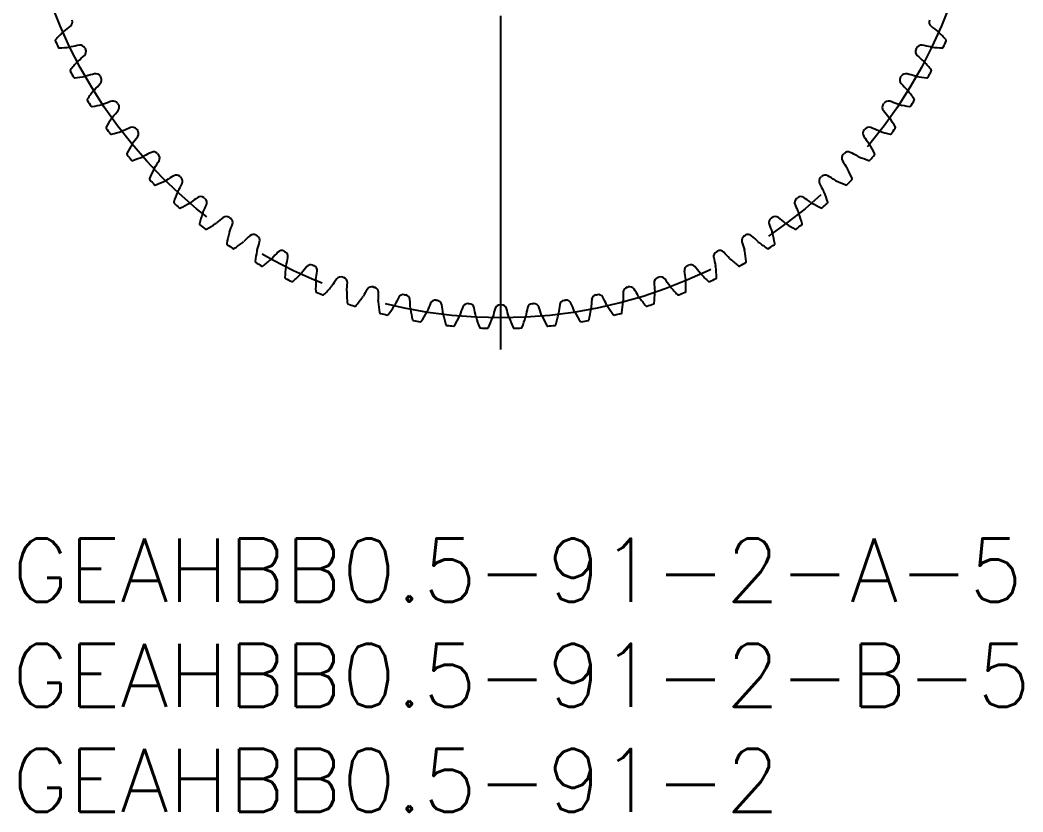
# Model space of a CAD drawing. Extents: x -1 to 96.5, y -13 to 71.5.
# Drawn here: x 0.39 to 48.09, y -13 to 24.67 of the extents above; entities that cross this region are included whole.
import ezdxf

# ---------------------------------------------------------------- set-up
doc = ezdxf.new("R2010")
doc.units = 0
doc.header["$LTSCALE"] = 0.5
doc.linetypes.add('CENTER', pattern=[50.8, 31.75, -6.35, 6.35, -6.35])
for name, color, linetype in [('MSM_CENTER', 1, 'CENTER'), ('MSM_CONTINUOUS', 7, 'CONTINUOUS'), ('MSM_PART_NUMBER', 7, 'CONTINUOUS')]:
    doc.layers.add(name, color=color, linetype=linetype)
doc.styles.get("Standard").update_dxf_attribs({"font": 'txt.shx', "height": 3, "bigfont": 'bigfont.shx'})

# ---------------------------------------------------------------- blocks, each defined once
blk = doc.blocks.new('*U2')
at = {"layer": 'MSM_PART_NUMBER'}
blk.add_text('GEAHBB0.5-91-2-A-5', height=3, dxfattribs=at).set_placement((0, -3))
blk = doc.blocks.new('*U3')
at = {"layer": 'MSM_PART_NUMBER'}
blk.add_text('GEAHBB0.5-91-2-B-5', height=3, dxfattribs=at).set_placement((0, -8))
blk = doc.blocks.new('*U4')
at = {"layer": 'MSM_PART_NUMBER'}
blk.add_text('GEAHBB0.5-91-2', height=3, dxfattribs=at).set_placement((0, -13))

msp = doc.modelspace()

# ---------------------------------------------------------------- linework, layer by layer
at = {"layer": 'MSM_CENTER'}
msp.add_line((23.25, 9), (23.25, 57.5), dxfattribs=at)
msp.add_circle((23.25, 33.25), 22.75, dxfattribs=at)
at = {"layer": 'MSM_CONTINUOUS'}
for centre, radius, start, end in [((-1.683, 29.765), 7, 306.3535, 309.6866), ((2.627, 24.57), 0.25, 309.6866, 22.8246), ((43.873, 24.57), 0.25, 157.1754, 230.3134), ((48.183, 29.765), 7, 230.3134, 233.6465), ((7.667, 18.613), 7.583, 133.7363, 137.5564), ((2.712, 23.792), 0.415, 126.2633, 133.7363), ((43.788, 23.792), 0.415, 46.2637, 53.7367), ((38.833, 18.613), 7.583, 42.4436, 46.2637), ((2.108, 23.697), 0.05, 137.5564, 204.3152), ((23.25, 33.25), 23.25, 204.3151, 205.1354), ((2.247, 23.396), 0.05, 205.1354, 271.8941), ((1.998, 30.925), 7.583, 271.8941, 275.7143), ((2.712, 23.792), 0.415, 275.7143, 283.1873), ((4.393, 16.57), 7, 99.764, 103.097), ((3.248, 23.222), 0.25, 26.6259, 99.7639), ((43.252, 23.222), 0.25, 80.2361, 153.3741), ((42.107, 16.57), 7, 76.903, 80.236), ((43.788, 23.792), 0.415, 256.8127, 264.2857), ((44.502, 30.925), 7.583, 264.2857, 268.1059), ((44.253, 23.396), 0.05, 268.1059, 334.8645), ((23.25, 33.25), 23.25, 334.8646, 335.6849), ((44.392, 23.697), 0.05, 335.6845, 42.4436), ((-1.384, 28.053), 7, 310.3096, 313.6426), ((3.275, 23.168), 0.25, 313.6426, 26.7807), ((23.25, 33.25), 22.125, 206.6259, 206.7807), ((43.225, 23.168), 0.25, 153.2193, 226.3573), ((23.25, 33.25), 22.125, 333.2193, 333.3741), ((47.884, 28.053), 7, 226.3574, 229.6904), ((8.714, 17.573), 7.583, 137.6923, 141.5125), ((3.413, 22.398), 0.415, 130.2193, 137.6923), ((43.087, 22.398), 0.415, 42.3077, 49.7807), ((37.786, 17.573), 7.583, 38.4875, 42.3077), ((2.817, 22.261), 0.05, 141.5125, 208.2712), ((23.25, 33.25), 23.25, 208.2711, 209.0915), ((2.977, 21.97), 0.05, 209.0915, 275.8502), ((2.209, 29.464), 7.583, 275.8501, 279.6703), ((3.413, 22.398), 0.415, 279.6703, 287.1433), ((5.588, 15.309), 7, 103.72, 107.0531), ((3.987, 21.866), 0.25, 30.582, 103.72), ((23.25, 33.25), 22.125, 210.582, 210.7367), ((4.018, 21.814), 0.25, 317.5987, 30.7367), ((42.482, 21.814), 0.25, 149.2633, 222.4013), ((23.25, 33.25), 22.125, 329.2633, 329.418), ((42.513, 21.866), 0.25, 76.28, 149.418), ((40.912, 15.309), 7, 72.9469, 76.28), ((43.087, 22.398), 0.415, 252.8567, 260.3297), ((44.291, 29.464), 7.583, 260.3297, 264.1499), ((43.523, 21.97), 0.05, 264.1499, 330.9084), ((23.25, 33.25), 23.25, 330.9085, 331.7289), ((43.683, 22.261), 0.05, 331.7285, 38.4876), ((-0.966, 26.366), 7, 314.2656, 317.5987), ((47.466, 26.366), 7, 222.4013, 225.7344), ((9.83, 16.608), 7.583, 141.6484, 145.4685), ((4.209, 21.055), 0.415, 134.1753, 141.6483), ((42.291, 21.055), 0.415, 38.3517, 45.8247), ((36.67, 16.608), 7.583, 34.5315, 38.3516), ((3.624, 20.878), 0.05, 145.4687, 212.2273), ((23.25, 33.25), 23.25, 212.2272, 213.0475), ((3.803, 20.598), 0.05, 213.0479, 279.8062), ((2.52, 28.022), 7.583, 279.8062, 283.6264), ((4.209, 21.055), 0.415, 283.6264, 291.0994), ((6.868, 14.133), 7, 107.6761, 111.0091), ((4.819, 20.564), 0.25, 34.538, 107.676), ((23.25, 33.25), 22.125, 214.538, 214.6928), ((4.853, 20.515), 0.25, 321.5547, 34.6928), ((41.647, 20.515), 0.25, 145.3072, 218.4453), ((23.25, 33.25), 22.125, 325.3072, 325.462), ((41.681, 20.564), 0.25, 72.324, 145.462), ((39.632, 14.133), 7, 68.9909, 72.3239), ((42.291, 21.055), 0.415, 248.9006, 256.3736), ((43.98, 28.022), 7.583, 256.3736, 260.1938), ((42.697, 20.598), 0.05, 260.1938, 326.9524), ((23.25, 33.25), 23.25, 326.9525, 327.7728), ((42.876, 20.878), 0.05, 327.7724, 34.5315), ((5.096, 19.771), 0.415, 138.1314, 145.6044), ((-0.434, 24.712), 7, 318.2216, 321.5547), ((46.934, 24.712), 7, 218.4453, 221.7784), ((41.404, 19.771), 0.415, 34.3956, 41.8686), ((4.525, 19.553), 0.05, 149.4246, 216.1833), ((11.01, 15.721), 7.583, 145.6044, 149.4246), ((5.738, 19.323), 0.25, 38.494, 111.6321), ((40.762, 19.323), 0.25, 68.3679, 141.506), ((35.49, 15.721), 7.583, 30.5754, 34.3956), ((41.975, 19.553), 0.05, 323.8168, 30.5755), ((23.25, 33.25), 23.25, 216.1832, 217.0036), ((4.723, 19.287), 0.05, 217.004, 283.7623), ((2.93, 26.604), 7.583, 283.7622, 287.5824), ((5.096, 19.771), 0.415, 287.5824, 295.0554), ((8.226, 13.048), 7, 111.6321, 114.9652), ((0.212, 23.098), 7, 322.1777, 325.5108), ((23.25, 33.25), 22.125, 218.494, 218.6488), ((5.775, 19.276), 0.25, 325.5108, 38.6488), ((40.725, 19.276), 0.25, 141.3512, 214.4892), ((46.288, 23.098), 7, 214.4892, 217.8223), ((23.25, 33.25), 22.125, 321.3512, 321.506), ((38.274, 13.048), 7, 65.0348, 68.3679), ((41.404, 19.771), 0.415, 244.9446, 252.4176), ((43.57, 26.604), 7.583, 252.4176, 256.2378), ((41.777, 19.287), 0.05, 256.2378, 322.9963), ((23.25, 33.25), 23.25, 322.9964, 323.8168), ((12.249, 14.919), 7.583, 149.5604, 153.3806), ((6.069, 18.55), 0.415, 142.0874, 149.5604), ((40.431, 18.55), 0.415, 30.4396, 37.9126), ((34.251, 14.919), 7.583, 26.6194, 30.4396), ((5.514, 18.294), 0.05, 153.3806, 220.1394), ((23.25, 33.25), 23.25, 220.1393, 220.9596), ((3.437, 25.218), 7.583, 287.7183, 291.5385), ((6.069, 18.55), 0.415, 291.5385, 299.0115), ((9.656, 12.06), 7, 115.5882, 118.9212), ((6.74, 18.148), 0.25, 42.4501, 115.5882), ((23.25, 33.25), 22.125, 222.4501, 222.6049), ((6.781, 18.104), 0.25, 329.4668, 42.6049), ((39.719, 18.104), 0.25, 137.3951, 210.5332), ((23.25, 33.25), 22.125, 317.3951, 317.5499), ((39.76, 18.148), 0.25, 64.4119, 137.5499), ((36.844, 12.06), 7, 61.0788, 64.4118), ((40.431, 18.55), 0.415, 240.9885, 248.4615), ((43.063, 25.218), 7.583, 248.4615, 252.2817), ((23.25, 33.25), 23.25, 319.0404, 319.8607), ((40.986, 18.294), 0.05, 319.8607, 26.6194), ((5.73, 18.042), 0.05, 220.96, 287.7183), ((0.967, 21.533), 7, 326.1337, 329.4668), ((45.533, 21.533), 7, 210.5332, 213.8663), ((40.77, 18.042), 0.05, 252.2817, 319.0403), ((13.54, 14.203), 7.583, 153.5165, 157.3367), ((7.124, 17.4), 0.415, 146.0435, 153.5165), ((11.15, 11.173), 7, 119.5442, 122.8773), ((7.821, 17.045), 0.25, 46.4061, 119.5442), ((23.25, 33.25), 22.125, 226.4061, 226.5609), ((7.865, 17.003), 0.25, 333.4229, 46.5609), ((38.635, 17.003), 0.25, 133.4391, 206.5771), ((23.25, 33.25), 22.125, 313.4391, 313.5939), ((38.679, 17.045), 0.25, 60.4558, 133.5939), ((35.35, 11.173), 7, 57.1227, 60.4558), ((39.376, 17.4), 0.415, 26.4835, 33.9565), ((32.96, 14.203), 7.583, 22.6633, 26.4835), ((6.588, 17.106), 0.05, 157.3367, 224.0954), ((23.25, 33.25), 23.25, 224.0953, 224.9157), ((6.821, 16.869), 0.05, 224.9161, 291.6744), ((4.039, 23.87), 7.583, 291.6743, 295.4945), ((7.124, 17.4), 0.415, 295.4945, 302.9675), ((1.829, 20.023), 7, 330.0898, 333.4228), ((44.671, 20.023), 7, 206.5772, 209.9102), ((39.376, 17.4), 0.415, 237.0325, 244.5055), ((42.461, 23.87), 7.583, 244.5055, 248.3257), ((39.679, 16.869), 0.05, 248.3257, 315.0842), ((23.25, 33.25), 23.25, 315.0843, 315.9047), ((39.912, 17.106), 0.05, 315.9047, 22.6634), ((14.877, 13.579), 7.583, 157.4725, 161.2927), ((8.256, 16.325), 0.415, 149.9995, 157.4725), ((12.702, 10.39), 7, 123.5002, 126.8333), ((8.976, 16.019), 0.25, 50.3622, 123.5002), ((37.524, 16.019), 0.25, 56.4998, 129.6378), ((33.798, 10.39), 7, 53.1667, 56.4998), ((38.244, 16.325), 0.415, 22.5275, 30.0005), ((31.623, 13.579), 7.583, 18.7073, 22.5275), ((7.742, 15.995), 0.05, 161.2927, 228.0514), ((23.25, 33.25), 23.25, 228.0514, 228.8717), ((4.732, 22.567), 7.583, 295.6304, 299.4505), ((8.256, 16.325), 0.415, 299.4505, 306.9236), ((2.792, 18.577), 7, 334.0458, 337.3789), ((23.25, 33.25), 22.125, 230.3622, 230.5169), ((9.023, 15.981), 0.25, 337.3789, 50.5169), ((37.477, 15.981), 0.25, 129.4831, 202.6211), ((43.708, 18.577), 7, 202.6211, 205.9542), ((23.25, 33.25), 22.125, 309.4831, 309.6378), ((38.244, 16.325), 0.415, 233.0764, 240.5494), ((41.768, 22.567), 7.583, 240.5494, 244.3696), ((23.25, 33.25), 23.25, 311.1283, 311.9486), ((38.758, 15.995), 0.05, 311.9486, 18.7073), ((7.99, 15.775), 0.05, 228.8717, 295.6304), ((16.254, 13.048), 7.583, 161.4286, 165.2488), ((9.459, 15.331), 0.415, 153.9556, 161.4286), ((14.304, 9.717), 7, 127.4563, 130.7893), ((10.199, 15.075), 0.25, 54.3182, 127.4563), ((23.25, 33.25), 22.125, 234.3182, 234.473), ((23.25, 33.25), 22.125, 305.527, 305.6818), ((36.301, 15.075), 0.25, 52.5437, 125.6818), ((32.196, 9.717), 7, 49.2107, 52.5437), ((37.041, 15.331), 0.415, 18.5714, 26.0444), ((30.246, 13.048), 7.583, 14.7512, 18.5714), ((38.51, 15.775), 0.05, 244.3696, 311.1282), ((8.969, 14.966), 0.05, 165.2488, 232.0075), ((23.25, 33.25), 23.25, 232.0074, 232.8278), ((5.513, 21.315), 7.583, 299.5864, 303.4066), ((9.459, 15.331), 0.415, 303.4066, 310.8796), ((3.853, 17.201), 7, 338.0019, 341.3349), ((10.248, 15.04), 0.25, 341.3349, 54.473), ((36.252, 15.04), 0.25, 125.527, 198.665), ((42.647, 17.201), 7, 198.6651, 201.9981), ((37.041, 15.331), 0.415, 229.1204, 236.5934), ((40.987, 21.315), 7.583, 236.5934, 240.4136), ((23.25, 33.25), 23.25, 307.1722, 307.9926), ((37.531, 14.966), 0.05, 307.9926, 14.7513), ((9.232, 14.764), 0.05, 232.8278, 299.5865), ((17.664, 12.614), 7.583, 165.3846, 169.2048), ((10.728, 14.422), 0.415, 157.9116, 165.3846), ((15.949, 9.156), 7, 131.4123, 134.7454), ((11.484, 14.218), 0.25, 58.2743, 131.4123), ((23.25, 33.25), 22.125, 238.2743, 238.429), ((11.535, 14.187), 0.25, 345.291, 58.429), ((34.965, 14.187), 0.25, 121.571, 194.709), ((23.25, 33.25), 22.125, 301.571, 301.7257), ((35.016, 14.218), 0.25, 48.5877, 121.7257), ((30.551, 9.156), 7, 45.2546, 48.5877), ((35.772, 14.422), 0.415, 14.6154, 22.0884), ((28.836, 12.614), 7.583, 10.7952, 14.6154), ((37.268, 14.764), 0.05, 240.4136, 307.1721), ((10.264, 14.025), 0.05, 169.2048, 235.9635), ((23.25, 33.25), 23.25, 235.9635, 236.7838), ((6.378, 20.12), 7.583, 303.5425, 307.3626), ((10.728, 14.422), 0.415, 307.3627, 314.8356), ((5.007, 15.901), 7, 341.9579, 345.291), ((41.493, 15.901), 7, 194.709, 198.0421), ((35.772, 14.422), 0.415, 225.1644, 232.6373), ((40.122, 20.12), 7.583, 232.6374, 236.4575), ((23.25, 33.25), 23.25, 303.2162, 304.0365), ((36.236, 14.025), 0.05, 304.0365, 10.7953), ((10.541, 13.841), 0.05, 236.7838, 303.5425), ((19.102, 12.277), 7.583, 169.3407, 173.1608), ((12.057, 13.603), 0.415, 161.8677, 169.3406), ((17.629, 8.71), 7, 135.3684, 138.7014), ((12.825, 13.452), 0.25, 62.2303, 135.3683), ((23.25, 33.25), 22.125, 242.2303, 242.3851), ((12.879, 13.424), 0.25, 349.247, 62.3851), ((6.247, 14.683), 7, 345.914, 349.247), ((33.621, 13.424), 0.25, 117.6149, 190.753), ((40.253, 14.683), 7, 190.753, 194.086), ((23.25, 33.25), 22.125, 297.6149, 297.7697), ((33.675, 13.452), 0.25, 44.6317, 117.7697), ((28.871, 8.71), 7, 41.2986, 44.6316), ((34.443, 13.603), 0.415, 10.6594, 18.1323), ((27.398, 12.277), 7.583, 6.8392, 10.6593), ((35.959, 13.841), 0.05, 236.4575, 303.2163), ((11.622, 13.175), 0.05, 173.1608, 239.9196), ((23.25, 33.25), 23.25, 239.9195, 240.7398), ((11.91, 13.01), 0.05, 240.7398, 307.4985), ((7.325, 18.987), 7.583, 307.4985, 311.3187), ((12.057, 13.603), 0.415, 311.3187, 318.7917), ((20.558, 12.041), 7.583, 173.2967, 177.1169), ((13.439, 12.878), 0.415, 165.8237, 173.2967), ((19.335, 8.38), 7, 139.3244, 142.6575), ((14.216, 12.78), 0.25, 66.1863, 139.3244), ((23.25, 33.25), 22.125, 246.1863, 246.3411), ((14.271, 12.756), 0.25, 353.2031, 66.3411), ((32.229, 12.756), 0.25, 113.6589, 186.7969), ((23.25, 33.25), 22.125, 293.6589, 293.8137), ((32.284, 12.78), 0.25, 40.6756, 113.8137), ((27.165, 8.38), 7, 37.3425, 40.6756), ((33.061, 12.878), 0.415, 6.7033, 14.1763), ((25.942, 12.041), 7.583, 2.8831, 6.7033), ((34.443, 13.603), 0.415, 221.2083, 228.6813), ((39.175, 18.987), 7.583, 228.6813, 232.5015), ((34.59, 13.01), 0.05, 232.5015, 299.2603), ((23.25, 33.25), 23.25, 299.2602, 300.0805), ((34.878, 13.175), 0.05, 300.0805, 6.8392), ((13.035, 12.42), 0.05, 177.1169, 243.8756), ((8.347, 17.922), 7.583, 311.4545, 315.2747), ((13.439, 12.878), 0.415, 315.2747, 322.7477), ((7.569, 13.554), 7, 349.87, 353.2031), ((15.65, 12.205), 0.25, 70.1424, 143.2804), ((23.25, 33.25), 22.125, 250.1424, 250.2972), ((15.706, 12.185), 0.25, 357.1591, 70.2972), ((30.794, 12.185), 0.25, 109.7028, 182.8409), ((23.25, 33.25), 22.125, 289.7028, 289.8576), ((30.85, 12.205), 0.25, 36.7196, 109.8576), ((38.931, 13.554), 7, 186.7969, 190.13), ((33.061, 12.878), 0.415, 217.2523, 224.7253), ((38.153, 17.922), 7.583, 224.7253, 228.5455), ((33.465, 12.42), 0.05, 296.1245, 2.8832), ((23.25, 33.25), 23.25, 243.8755, 244.6959), ((13.334, 12.276), 0.05, 244.6955, 311.4546), ((22.028, 11.906), 7.583, 177.2527, 181.0729), ((14.868, 12.25), 0.415, 169.7797, 177.2527), ((9.44, 16.93), 7.583, 315.4106, 319.2308), ((14.868, 12.25), 0.415, 319.2308, 326.7038), ((21.06, 8.17), 7, 143.2805, 146.6135), ((8.965, 12.52), 7, 353.826, 357.1591), ((17.12, 11.731), 0.25, 74.0984, 147.2365), ((23.25, 33.25), 22.125, 254.0984, 254.2532), ((17.178, 11.715), 0.25, 1.1152, 74.2532), ((29.322, 11.715), 0.25, 105.7468, 178.8848), ((23.25, 33.25), 22.125, 285.7468, 285.9016), ((29.38, 11.731), 0.25, 32.7635, 105.9016), ((37.535, 12.52), 7, 182.8409, 186.174), ((25.44, 8.17), 7, 33.3865, 36.7195), ((31.632, 12.25), 0.415, 213.2962, 220.7692), ((37.06, 16.93), 7.583, 220.7692, 224.5894), ((31.632, 12.25), 0.415, 2.7473, 10.2203), ((24.472, 11.906), 7.583, 358.9271, 2.7473), ((33.166, 12.276), 0.05, 228.5455, 295.3042), ((23.25, 33.25), 23.25, 295.3041, 296.1245), ((14.496, 11.765), 0.05, 181.0729, 247.8317), ((23.25, 33.25), 23.25, 247.8316, 248.6519), ((14.804, 11.642), 0.05, 248.6515, 315.4106), ((16.337, 11.721), 0.415, 173.7358, 181.2088), ((23.503, 11.873), 7.583, 181.2088, 185.029), ((10.598, 16.016), 7.583, 319.3666, 323.1868), ((16.337, 11.721), 0.415, 323.1868, 330.6598), ((22.796, 8.078), 7, 147.2365, 150.5696), ((10.429, 11.583), 7, 357.7821, 1.1151), ((24.533, 8.107), 7, 151.1925, 154.5256), ((18.619, 11.36), 0.25, 78.0545, 151.1925), ((23.25, 33.25), 22.125, 258.0545, 258.2093), ((18.678, 11.347), 0.25, 5.0712, 78.2093), ((27.822, 11.347), 0.25, 101.7907, 174.9288), ((23.25, 33.25), 22.125, 281.7907, 281.9455), ((27.881, 11.36), 0.25, 28.8075, 101.9455), ((21.967, 8.107), 7, 25.4744, 28.8075), ((36.071, 11.583), 7, 178.8849, 182.2179), ((23.704, 8.078), 7, 29.4304, 32.7635), ((30.163, 11.721), 0.415, 209.3402, 216.8132), ((35.902, 16.016), 7.583, 216.8132, 220.6334), ((22.997, 11.873), 7.583, 354.971, 358.7912), ((30.163, 11.721), 0.415, 358.7912, 6.2642), ((31.696, 11.642), 0.05, 224.5895, 291.3482), ((23.25, 33.25), 23.25, 291.3481, 292.1684), ((32.004, 11.765), 0.05, 292.1684, 358.9271), ((15.999, 11.212), 0.05, 185.029, 251.7877), ((23.25, 33.25), 23.25, 251.7876, 252.608), ((16.315, 11.111), 0.05, 252.6076, 319.3667), ((17.839, 11.296), 0.415, 177.6918, 185.1648), ((24.978, 11.941), 7.583, 185.1648, 188.985), ((11.817, 15.185), 7.583, 323.3227, 327.1429), ((17.839, 11.296), 0.415, 327.1429, 334.6159), ((11.954, 10.75), 7, 1.7381, 5.0712), ((26.265, 8.255), 7, 155.1486, 158.4817), ((20.14, 11.092), 0.25, 82.0105, 155.1486), ((23.25, 33.25), 22.125, 262.0105, 262.1653), ((20.2, 11.084), 0.25, 9.0273, 82.1653), ((13.534, 10.025), 7, 5.6942, 9.0272), ((27.982, 8.523), 7, 159.1046, 162.4377), ((21.676, 10.93), 0.25, 85.9666, 159.1046), ((23.25, 33.25), 22.125, 265.9666, 266.1213), ((21.736, 10.926), 0.25, 12.9833, 86.1213), ((15.159, 9.41), 7, 9.6502, 12.9833), ((23.22, 10.875), 0.25, 89.9226, 163.0607), ((23.25, 33.25), 22.125, 269.9226, 270.0774), ((23.28, 10.875), 0.25, 16.9393, 90.0774), ((31.341, 9.41), 7, 167.0167, 170.3498), ((24.764, 10.926), 0.25, 93.8787, 167.0167), ((23.25, 33.25), 22.125, 273.8787, 274.0334), ((24.824, 10.93), 0.25, 20.8954, 94.0334), ((18.518, 8.523), 7, 17.5623, 20.8954), ((32.966, 10.025), 7, 170.9728, 174.3058), ((26.3, 11.084), 0.25, 97.8347, 170.9727), ((23.25, 33.25), 22.125, 277.8347, 277.9895), ((26.36, 11.092), 0.25, 24.8514, 97.9895), ((20.235, 8.255), 7, 21.5183, 24.8514), ((34.546, 10.75), 7, 174.9288, 178.2619), ((28.661, 11.296), 0.415, 205.3841, 212.8571), ((34.683, 15.185), 7.583, 212.8571, 216.6773), ((21.522, 11.941), 7.583, 351.015, 354.8352), ((28.661, 11.296), 0.415, 354.8352, 2.3082), ((30.185, 11.111), 0.05, 220.6335, 287.3921), ((23.25, 33.25), 23.25, 287.392, 288.2124), ((30.501, 11.212), 0.05, 288.2124, 354.9711), ((17.537, 10.764), 0.05, 188.985, 255.7438), ((23.25, 33.25), 23.25, 255.7437, 256.564), ((17.859, 10.685), 0.05, 256.5636, 323.3227), ((19.366, 10.975), 0.415, 181.6479, 189.1209), ((26.444, 12.111), 7.583, 189.1209, 192.9411), ((13.091, 14.439), 7.583, 327.2787, 331.0989), ((19.366, 10.975), 0.415, 331.0989, 338.5719), ((20.912, 10.76), 0.415, 185.6039, 193.0769), ((27.894, 12.382), 7.583, 193.0769, 196.8971), ((14.413, 13.783), 7.583, 331.2348, 335.0549), ((20.912, 10.76), 0.415, 335.055, 342.528), ((22.47, 10.652), 0.415, 189.56, 197.033), ((29.323, 12.752), 7.583, 197.033, 200.8531), ((15.777, 13.22), 7.583, 335.1908, 339.011), ((22.47, 10.652), 0.415, 339.011, 346.484), ((29.677, 8.908), 7, 163.0607, 166.3937), ((16.823, 8.908), 7, 13.6063, 16.9393), ((24.03, 10.652), 0.415, 193.516, 200.989), ((30.723, 13.22), 7.583, 200.989, 204.8092), ((17.177, 12.752), 7.583, 339.1469, 342.967), ((24.03, 10.652), 0.415, 342.967, 350.44), ((25.588, 10.76), 0.415, 197.472, 204.945), ((32.087, 13.783), 7.583, 204.9451, 208.7652), ((18.606, 12.382), 7.583, 343.1029, 346.9231), ((25.588, 10.76), 0.415, 346.9231, 354.3961), ((27.134, 10.975), 0.415, 201.4281, 208.9011), ((33.409, 14.439), 7.583, 208.9011, 212.7213), ((20.056, 12.111), 7.583, 347.0589, 350.8791), ((27.134, 10.975), 0.415, 350.8791, 358.3521), ((28.641, 10.685), 0.05, 216.6773, 283.4361), ((23.25, 33.25), 23.25, 283.436, 284.2563), ((28.963, 10.764), 0.05, 284.2563, 351.015), ((19.102, 10.424), 0.05, 192.9411, 259.6998), ((23.25, 33.25), 23.25, 259.6997, 260.5201), ((19.429, 10.367), 0.05, 260.5201, 327.2788), ((20.686, 10.192), 0.05, 196.897, 263.6559), ((23.25, 33.25), 23.25, 263.6558, 264.4761), ((21.017, 10.158), 0.05, 264.4757, 331.2348), ((22.283, 10.07), 0.05, 200.853, 267.6119), ((23.25, 33.25), 23.25, 267.6118, 268.4321), ((22.615, 10.059), 0.05, 268.4321, 335.1909), ((23.885, 10.059), 0.05, 204.8091, 271.5679), ((23.25, 33.25), 23.25, 271.5679, 272.3882), ((24.217, 10.07), 0.05, 272.3878, 339.1469), ((25.483, 10.158), 0.05, 208.7652, 275.524), ((23.25, 33.25), 23.25, 275.5239, 276.3442), ((25.814, 10.192), 0.05, 276.3442, 343.1029), ((27.071, 10.367), 0.05, 212.7213, 279.48), ((23.25, 33.25), 23.25, 279.4799, 280.3003), ((27.398, 10.424), 0.05, 280.3003, 347.059)]:
    msp.add_arc(centre, radius, start, end, dxfattribs=at)

# ---------------------------------------------------------------- block references
for name in ['*U2', '*U3', '*U4']:
    msp.add_blockref(name, (0, 0), dxfattribs=at)

doc.saveas('drawing.dxf')
